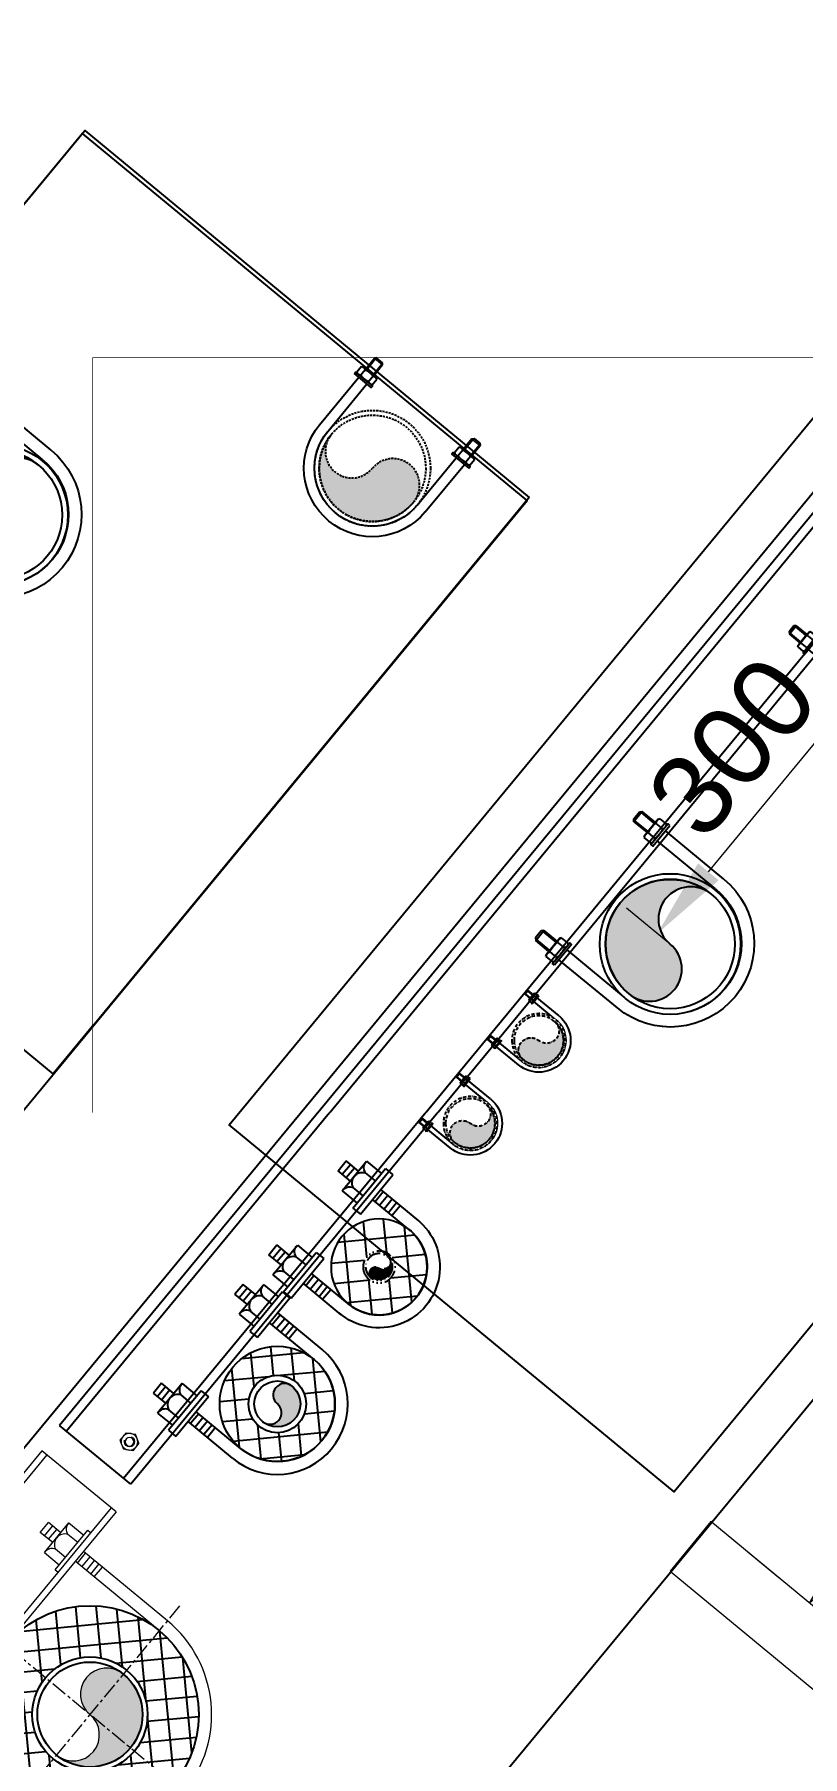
# Model space of a CAD drawing. Header units: millimetres. Extents: x -361681467 to 361175952, y -1292982 to 1550216.
# Drawn here: x -101639 to -101039, y 112161 to 113506 of the extents above; entities that cross this region are included whole.
import ezdxf
from ezdxf.enums import TextEntityAlignment as Align
from ezdxf.xclip import XClip

# ---------------------------------------------------------------- set-up
doc = ezdxf.new("R2010")
doc.units = ezdxf.units.MM
doc.header["$MEASUREMENT"] = 0
doc.header["$XCLIPFRAME"] = 0
doc.set_wipeout_variables(frame=1)
for name, pattern in [('ACAD_ISO14W100', [24, 12, -3, 0, -3, 0, -3, 0, -3]), ('CENTER', [2, 1.25, -0.25, 0.25, -0.25]), ('COLD_WATER', [10.5, 6.5, -2, 0, -2]), ('VENT', [3, 2, -1])]:
    doc.linetypes.add(name, pattern=pattern)
for name, color, linetype, lineweight in [('khung layout', 8, 'Continuous', 9), ('KT-Chuviet', 255, 'Continuous', 15), ('KT-Net thay', 7, 'Continuous', 15), ('KT-Net truc', 18, 'Continuous', 15), ('SPE-MEP-HVAC', 140, 'Continuous', 0), ('SPE-MEP-M-SLAB OPENING', 4, 'Continuous', 0), ('SPE-MEP-Plumbing', 90, 'Continuous', 0)]:
    doc.layers.add(name, color=color, linetype=linetype, lineweight=lineweight)
for name, color, linetype in [('M-CHILLEDWTR-35CHW', 63, 'CHW'), ('M-GENERAL-15', 6, 'Continuous'), ('MEP-00-GENERAL-15', 6, 'Continuous'), ('MEP-H-N-CWATR-50CW', 3, 'COLD_WATER'), ('MEP-H-N-DRAIN-70', 142, 'Continuous'), ('MEP-H-N-FITTING-35', 2, 'Continuous'), ('MEP-H-N-HWATR-50HW', 14, 'HWS'), ('MEP-H-N-HWATR-50HWR', 200, 'ACAD_ISO14W100'), ('MEP-H-N-VENT-35VE', 2, 'VENT'), ('SPE-MEP-General', 71, 'Continuous'), ('Xref_NT1+NT2_MBDV Cot vach_220729$0$ccu12-Thay', 7, 'Continuous')]:
    doc.layers.add(name, color=color, linetype=linetype)
doc.styles.add('font unicode ccu', font='arial.ttf')
doc.styles.add('ROMANS', font='ROMANS.SHX')
doc.styles.get("Standard").update_dxf_attribs({"font": 'arial.ttf'})
doc.linetypes.add('CHW', pattern='A,10,-3.4,["CHW",Standard,S=1.8,R=0,X=-2.8,Y=-0.77],-3.4', length=16.8)
doc.linetypes.add('HWS', pattern='A,8.75,-0.785714,["HWS",Standard,S=3,R=0,X=0,Y=-1.5],-10.214286,8.75', length=28.5)
doc.dimstyles.new('SPE-DIM25', dxfattribs={"dimscale": 25, "dimtxt": 2.5, "dimasz": 2.5, "dimexe": 1.25, "dimexo": 0.625, "dimtad": 1, "dimdec": 0, "dimtxsty": 'Standard', "dimcen": 2.5, "dimadec": 0, "dimazin": 0, "dimtfac": 1, "dimtdec": 0, "dimtmove": 0, "dimatfit": 3, "dimldrblk": 'CLOSEDBLANK', "dimfxl": 1, "dimarcsym": 0})
doc.dimstyles.new('SPE-DIM50', dxfattribs={"dimscale": 50, "dimtxt": 2.5, "dimasz": 2.5, "dimexe": 1.25, "dimexo": 0.625, "dimtad": 1, "dimdec": 0, "dimtxsty": 'Standard', "dimblk": 'CLOSEDBLANK', "dimcen": 2.5, "dimadec": 0, "dimazin": 0, "dimtfac": 1, "dimtdec": 0, "dimtmove": 0, "dimatfit": 3, "dimldrblk": 'CLOSEDBLANK', "dimfxl": 1, "dimarcsym": 0})

# ---------------------------------------------------------------- blocks, each defined once
blk = doc.blocks.new('TAG CAO DO SAN')
at = {"layer": 'KT-Net thay', "flags": 128}
blk.add_lwpolyline([(1526701.778855525, -266095.2298759429), (1526701.778855525, -266566.6584041911), (1527644.63591202, -266566.6584041911), (1527644.63591202, -266095.2298759429)], close=True, dxfattribs=at)
blk.add_wipeout([(1526701.778855525, -266095.2298759429), (1527644.6359120198, -266095.2298759429), (1527644.6359120198, -266566.65840419114), (1526701.778855525, -266566.65840419114)]).dxf.layer = 'KT-Net thay'
blk.add_lwpolyline([(1526701.778855525, -266330.9441400666), (1527644.63591202, -266330.9441400666)], dxfattribs=at)
at = {"layer": 'KT-Chuviet', "color": 31, "style": 'font unicode ccu', "width": 0.75}
blk.add_attdef('TÊNPHÒNG', text='', height=117.85713, dxfattribs=at).set_placement((1527175.308820772, -266213.4467624734), align=Align.MIDDLE_CENTER)
at = {"layer": 'KT-Chuviet', "color": 31, "ltscale": 15, "style": 'ROMANS', "width": 0.75, "flags": 8}
blk.add_attdef('CAO-DO', (1527091.943339912, -266507.7298381611), '', height=117.8571320618522, dxfattribs=at)
blk = doc.blocks.new('*U394')
at = {"color": 0, "linetype": 'Continuous'}
for p, q in [((-6.5, 3.752776299999997), (0, 7.505553250000002)), ((-6.5, -3.752776299999997), (-6.5, 3.752776299999997)), ((6.500000000000023, 3.752776299999997), (0, 7.505553250000002)), ((6.499999999999976, -3.752776300000003), (6.500000000000023, 3.752776299999997)), ((-6.5, -3.752776299999997), (0, -7.505553249999998)), ((6.499999999999976, -3.752776300000003), (0, -7.505553249999998))]:
    blk.add_line(p, q, dxfattribs=at)
for radius in [6.5, 3.399999999999999]:
    blk.add_circle((0, 0), radius, dxfattribs=at)
blk.add_arc((0, 0), 4, 250, 160, dxfattribs=at)
blk = doc.blocks.new('*U362')
at = {"layer": 'MEP-00-GENERAL-15'}
for p, q in [((-1819.977935816501, 0), (-183.987302333955, 0)), ((-1819.977935816501, 0), (-1819.977935816501, -72.19999999999709)), ((-183.987302333955, 0), (-183.987302333955, -72.19999999999709)), ((-1819.977935816501, -7.19999999999709), (-183.987302333955, -7.19999999999709)), ((-1819.977935816486, -65), (-183.9873023339404, -65)), ((-1819.977935816501, -72.19999999999709), (-183.987302333955, -72.19999999999709))]:
    blk.add_line(p, q, dxfattribs=at)
at = {"layer": 'khung layout', "xscale": -1, "rotation": 270}
for p in [(-1794.977935814402, -21.8999999999869), (-208.9873023318559, -21.8999999999869)]:
    blk.add_blockref('*U394', p, dxfattribs=at)
blk = doc.blocks.new('nut3f')
at = {"linetype": 'Continuous'}
for p, q in [((3.92392515619395, 14.70091237503925), (3.000000000000003, 13.10062706212034)), ((14.89310480166478, 7.50555349946512), (4.106895198335224, 7.505553499465123)), ((3.92392515619394, -14.70091237503925), (2.999999999999996, -13.10062706212034)), ((14.89310480166477, -7.505553499465351), (4.106895198335222, -7.505553499465121))]:
    blk.add_line(p, q, dxfattribs=at)
blk.add_lwpolyline([(-5.6e-15, -16.5), (2.999999999999993, -16.5), (3.000000000000005, 16.5), (5.6e-15, 16.5)], close=True)
for points in [[(4.106895198335227, 15.00000000000011, 0.2953907798944798), (4.106895198335224, 7.505553499465238, 0.1474768247823545), (4.106895198335208, -7.505553499465133, 0.2953907798944798), (4.106895198335216, -15.00000000000011)], [(14.89310480166477, -15.00000000000011, 0.29539077989448), (14.89310480166479, -7.505553499465131, 0.1474768247823547), (14.89310480166478, 7.505553499465232, 0.29539077989448), (14.89310480166478, 15.00000000000011, 0.29539077989448)]]:
    blk.add_lwpolyline(points, format="xyb", dxfattribs=at)
for points in [[(2.999999999999996, -13.10062706212034), (3.000000000000003, 13.10062706212034)], [(4.106895198335228, 15), (14.89310480166478, 15)], [(15.07607484380606, 14.70091237503925), (16, 13.10062706212034), (15.99999999999999, -13.10062706212011), (15.07607484380605, -14.70091237503925)], [(15.99999999999999, -13.10062706212034), (16, 13.10062706212034)], [(14.89310480166477, -15), (4.106895198335218, -15)]]:
    blk.add_lwpolyline(points, dxfattribs=at)
blk = doc.blocks.new('A$C7E1B1627')
for p, q in [((5.401976606342942, 9.871377043891698, 2.553903058337533e-05), (5.401933593675494, -3.474776805844158, 2.553903058337533e-05)), ((15.55582275427878, 9.871410614578053, 2.553903058337533e-05), (5.401976606342942, 9.871377043891698, 2.553903058337533e-05)), ((6.417361220810562, 9.871377043426037, 2.553903058337533e-05), (6.417318208608776, -3.474776806309819, 2.553903058337533e-05)), ((14.5404381393455, 9.871377043426037, 2.553903058337533e-05), (14.54039512667805, -3.474776806309819, 2.553903058337533e-05)), ((15.55577974161133, -3.474743235157803, 2.553903058337533e-05), (15.55582275427878, 9.871410614578053, 2.553903058337533e-05)), ((5.401933593675494, -3.474776805844158, 2.553903058337533e-05), (15.55577974161133, -3.474743235157803, 2.553903058337533e-05)), ((5.401933593675494, -3.474776805844158, 2.553903058337533e-05), (15.55577974161133, -3.474743235157803, 2.553903058337533e-05)), ((6.922851450741291, -5.000009733485058, 2.553903058337533e-05), (5.401933593675494, -3.474776805844158, 2.553903058337533e-05)), ((14.03270281618461, -4.997820150805637, 2.553903058337533e-05), (6.922851450741291, -5.000009733485058, 2.553903058337533e-05)), ((15.55577974161133, -3.474743235157803, 2.553903058337533e-05), (14.03270281618461, -4.997820150805637, 2.553903058337533e-05))]:
    blk.add_line(p, q)
at = {"xscale": 0.6346153849304894, "yscale": 0.6350852196133432, "zscale": 0.6346153849304894, "rotation": 270}
blk.add_blockref('nut3f', (10.47889968007803, 20.02522320137359, 2.553903058337533e-05), dxfattribs=at)
blk = doc.blocks.new('M80')
at = {"extrusion": (0, 0, -1)}
for p, q in [((-0.0149043504243309, 53.3863582948179), (-47.96491969026101, 53.38635298652116)), ((-0.0149036291877565, 45.20454011299897), (-47.96491896902807, 45.20453480470314)), ((-0.0148956590637681, -45.20455079609109), (-47.96491099890045, -45.20455610438602)), ((-0.0148949378271937, -53.38636897790911), (-47.96491027766751, -53.38637428620405))]:
    blk.add_line(p, q, dxfattribs=at)
for radius in [53.3863636363637, 45.20454545454546]:
    blk.add_arc((0.0148996442731004, -5.341546057e-06), radius, 89.99999494989555, 269.9999949490618, dxfattribs=at)
at = {"extrusion": (0, 0, -1), "xscale": -0.8181818181818181, "yscale": 0.8181818181818181, "zscale": 0.8181818181818181, "rotation": 89.99999494931724}
blk.add_blockref('A$C7E1B1627', (64.34919361381615, 57.86908764411329, -2.08955704773e-05), dxfattribs=at)
at = {"xscale": -0.8181818181818181, "yscale": 0.8181818181818181, "zscale": -0.8181818181818181, "rotation": 270.0000050506828}
blk.add_blockref('A$C7E1B1627', (-64.34918341090452, -57.86911183237771, 2.08955704773e-05), dxfattribs=at)
blk = doc.blocks.new('A$C2E6932DA')
blk.add_wipeout([(55.25, -7.804459301041788e-10), (54.814337247624906, -6.924661155208227), (53.514219652356886, -13.740116266638665), (51.3701508453259, -20.338881536608895), (48.415944072423486, -26.61689049490022), (44.69818893921587, -32.475135189939564), (40.275516665033024, -37.82122760334049), (35.217675433615106, -42.57085666414278), (29.604430422589584, -46.649117884766774), (23.524305858970248, -49.991694649528036), (17.073188939215864, -52.54587252608767), (10.352817630861296, -54.27137060354049), (3.4691762039945764, -55.14097674644245), (-3.4691762039945537, -55.14097674644245), (-10.352817630861296, -54.27137060354051), (-17.073188939215864, -52.54587252608769), (-23.524305858970248, -49.991694649528036), (-29.60443042258956, -46.6491178847668), (-35.217675433615106, -42.570856664142795), (-40.27551666503297, -37.8212276033405), (-44.69818893921585, -32.47513518993959), (-48.415944072423464, -26.616890494900247), (-51.3701508453259, -20.338881536608923), (-53.514219652356886, -13.740116266638708), (-54.814337247624906, -6.92466115520827), (-55.25, -7.804459301041788e-10), (-54.814337247624906, 6.9246611536473495), (-53.514219652356886, 13.740116265077788), (-51.3701508453259, 20.33888153504799), (-48.415944072423464, 26.616890493339326), (-44.69818893921587, 32.47513518837866), (-40.27551666503299, 37.82122760177958), (-35.217675433615106, 42.57085666258192), (-29.604430422589584, 46.64911788320589), (-23.524305858970283, 49.99169464796714), (-17.073188939215864, 52.5458725245268), (-10.352817630861296, 54.27137060197961), (-3.4691762039945764, 55.140976744881556), (3.4691762039945537, 55.140976744881556), (10.352817630861296, 54.27137060197964), (17.07318893921581, 52.5458725245268), (23.524305858970248, 49.99169464796714), (29.60443042258954, 46.64911788320589), (35.217675433615106, 42.57085666258192), (40.27551666503297, 37.82122760177958), (44.69818893921581, 32.47513518837869), (48.415944072423486, 26.616890493339326), (51.3701508453259, 20.338881535048017), (53.514219652356886, 13.740116265077788), (54.814337247624906, 6.9246611536473495)])
h = blk.add_hatch(color=256)
edge = h.paths.add_edge_path()
edge.add_arc((25.375, 0), 25.375, 3.517439e-10, 180.0000000003517)
edge.add_arc((-25.375, -1.5757e-10), 25.375, -179.99999999928343, 0, ccw=False)
edge.add_arc((0, -1.5757e-10), 50.75, 3.516902324918192e-10, 180.0000000003517, ccw=False)
for radius in [55.25, 50.75]:
    blk.add_circle((0, 0), radius)
for centre, radius, start, end in [((0, -1.5757e-10), 50.75, 3.517439e-10, 180.0000000003517), ((25.375, 0), 25.375, 3.517439e-10, 180.0000000003517), ((-25.375, -1.5757e-10), 25.375, 180.0000000007165, 0)]:
    blk.add_arc(centre, radius, start, end)
blk = doc.blocks.new('Pipe-DN32')
for points in [[(-98, -50, 0.4142135623730913), (-80.00000000000024, -68), (-80.00000000000024, -50, -1)], [(-62, -50, 1), (-80, -50)], [(-62, -50), (-80.00000000000024, -50), (-80.00000000000024, -68, 0.4142135623730988)]]:
    blk.add_hatch(color=256).paths.add_polyline_path(points)
at = {"layer": 'M-GENERAL-15'}
h = blk.add_hatch(dxfattribs=at)
h.set_pattern_fill('ANSI37', color=256, scale=5, style=0)
h.set_pattern_definition([(45, (519.9999999999999, 1422.5), (-11.22532015133644, 11.22532015133644), []), (135, (519.9999999999999, 1422.5), (-11.22532015133644, -11.22532015133644), [])])
edge = h.paths.add_edge_path()
edge.add_arc((-80, -50), 45, 0, 360)
edge = h.paths.add_edge_path(flags=17)
edge.add_arc((-80, -50), 22.5, 0, 360)
for radius in [22.5, 18]:
    blk.add_circle((-80, -50), radius)
for centre, start, end in [((-89, -50), 180, 0), ((-71, -50), 0, 180)]:
    blk.add_arc(centre, 9, start, end)
at = {"layer": 'M-CHILLEDWTR-35CHW'}
blk.add_circle((-80, -50), 45, dxfattribs=at)
at = {"layer": 'MEP-H-N-FITTING-35'}
for p, q in [((-125.0153557292651, 30.00000000000002), (-135.0153557292651, 30.00000000000002)), ((-135.0153557292651, 17.50000000000001), (-135.0153557292651, 30.00000000000002)), ((-125.0153557292651, 17.50000000000001), (-125.0153557292651, 30.00000000000002)), ((-25.01535572926514, 30.00000000000001), (-35.01535572926514, 30.00000000000001)), ((-35.01535572926514, 17.50000000000001), (-35.01535572926514, 30.00000000000001)), ((-25.01535572926514, 17.50000000000001), (-25.01535572926514, 30.00000000000001)), ((-145, 17.50000000000001), (-145, 2.500000000000014)), ((-115, 17.50000000000001), (-145, 17.50000000000001)), ((-125.0153557292651, 25.76220212111368), (-135.0153557292651, 25.76220212111368)), ((-125.0153557292651, 21.66405915442739), (-135.0153557292651, 21.66405915442739)), ((-115, 17.50000000000001), (-115, 2.500000000000014)), ((-45, 17.50000000000001), (-45, 2.500000000000007)), ((-15, 17.50000000000001), (-45, 17.50000000000001)), ((-25.01535572926514, 25.76220212111367), (-35.01535572926514, 25.76220212111367)), ((-25.01535572926514, 21.66405915442739), (-35.01535572926514, 21.66405915442739)), ((-15, 17.50000000000001), (-15, 2.500000000000007)), ((-150, 2.500000000000014), (-150, -5)), ((-110, 2.500000000000014), (-150, 2.500000000000014)), ((-137.5, 2.500000000000014), (-137.5, 12.42254989454524)), ((-122.5, 2.500000000000014), (-122.5, 12.42254989454524)), ((-110, 2.500000000000014), (-110, -5)), ((-50, 2.500000000000007), (-50, -5)), ((-10, 2.500000000000007), (-50, 2.500000000000007)), ((-37.5, 2.500000000000007), (-37.5, 12.42254989454523)), ((-22.5, 2.500000000000007), (-22.5, 12.42254989454523)), ((-10, 2.500000000000007), (-10, -5)), ((-110, -5), (-150, -5)), ((-135, -50), (-135, -4.640386320344972)), ((-125, -7.594941715753507), (-135, -7.594941715753507)), ((-125, -12.09494171586992), (-135, -12.09494171586992)), ((-125, -50), (-125, -4.640386320344972)), ((-10, -5), (-50.00000000000001, -5)), ((-35, -50), (-35, -4.64038632034498)), ((-25, -7.594941715753512), (-35, -7.594941715753512)), ((-25, -12.09494171586993), (-35, -12.09494171586993)), ((-25, -50), (-25, -4.64038632034498)), ((-125, -16.59494171584082), (-135, -16.59494171584082)), ((-125, -21.09494171581172), (-135, -21.09494171581172)), ((-125, -24.59494171586992), (-135, -24.59494171586992)), ((-25, -16.59494171584082), (-35, -16.59494171584082)), ((-25, -21.09494171581172), (-35, -21.09494171581172)), ((-25, -24.59494171586993), (-35, -24.59494171586993))]:
    blk.add_line(p, q, dxfattribs=at)
for centre, radius, start, end in [((-144.1164661725633, 10.7271621846303), 6.830224308027936, 14.37211440870571, 97.43240780290105), ((-130, 9.422077236667988), 8.077922763320782, 21.8045222117516, 158.1954777882481), ((-115.8835338275821, 10.7271621846303), 6.830224308027936, 82.56759219709565, 165.6278855912942), ((-44.11646617256337, 10.72716218463029), 6.830224308027936, 14.37211440870564, 97.43240780290105), ((-30, 9.42207723666798), 8.077922763320782, 21.80452221175166, 158.195477788248), ((-15.88353382758214, 10.72716218463029), 6.830224308027936, 82.56759219709565, 165.6278855912943), ((-80, -50), 55, 180, 0), ((-79.99999999999994, -50), 45, 180, 0)]:
    blk.add_arc(centre, radius, start, end, dxfattribs=at)
blk = doc.blocks.new('*U392')
blk.add_blockref('Pipe-DN32', (172.5, 5))
blk = doc.blocks.new('Pipe-DN20')
for points in [[(-80, -38.4999999999994, -0.9088932591464804), (-90.4522724801832, -38.50000000000033, 0.3865446749096799), (-80, -48)], [(-69.54772751981682, -38.5, 0.9088932591464188), (-79.99999999999993, -38.5)], [(-69.54772751981633, -38.5), (-80, -38.5), (-80, -48, 0.3865446749097008)]]:
    blk.add_hatch(color=256).paths.add_polyline_path(points)
at = {"layer": 'M-GENERAL-15'}
h = blk.add_hatch(dxfattribs=at)
h.set_pattern_fill('ANSI37', color=256, scale=5, style=0)
h.set_pattern_definition([(45, (520.0000000000001, 1435), (-11.22532015133644, 11.22532015133644), []), (135, (520.0000000000001, 1435), (-11.22532015133644, -11.22532015133644), [])])
edge = h.paths.add_edge_path()
edge.add_arc((-79.99999999999976, -37.5), 37.5, 0, 360)
edge = h.paths.add_edge_path(flags=17)
edge.add_arc((-79.99999999999976, -37.5), 12.5, 0, 360)
for radius in [12.5, 10.5]:
    blk.add_circle((-79.99999999999976, -37.5), radius)
for centre, start, end in [((-85.22613624009163, -38.00000000000018), 185.4650237999041, 354.534976200096), ((-74.77386375990837, -38.99999999999982), 5.465023799903818, 174.5349762000961)]:
    blk.add_arc(centre, 5.249999999999829, start, end)
at = {"layer": 'M-CHILLEDWTR-35CHW'}
blk.add_circle((-79.99999999999976, -37.5), 37.5, dxfattribs=at)
at = {"layer": 'MEP-H-N-FITTING-35'}
for p, q in [((-117.5027124382784, 35.02630242314252), (-127.5027124382784, 35.02630242314252)), ((-127.5027124382784, 22.52630242314252), (-127.5027124382784, 35.02630242314252)), ((-117.5027124382784, 30.78850454425618), (-127.5027124382784, 30.78850454425618)), ((-117.5027124382784, 22.52630242314252), (-117.5027124382784, 35.02630242314252)), ((-32.52799902025138, 35.0263024231425), (-42.52799902025137, 35.0263024231425)), ((-42.52799902025137, 22.5263024231425), (-42.52799902025137, 35.0263024231425)), ((-32.52799902025138, 30.78850454425616), (-42.52799902025137, 30.78850454425616)), ((-32.52799902025138, 22.5263024231425), (-32.52799902025138, 35.0263024231425)), ((-137.4873567090133, 22.52630242314252), (-137.4873567090133, 7.526302423142518)), ((-129.9873567090133, 7.526302423142518), (-129.9873567090133, 17.44885231768774)), ((-117.5027124382784, 26.6903615775699), (-127.5027124382784, 26.6903615775699)), ((-114.9873567090133, 7.526302423142518), (-114.9873567090133, 17.44885231768774)), ((-107.4873567090133, 22.52630242314252), (-107.4873567090133, 7.526302423142518)), ((-52.51264329098624, 22.5263024231425), (-52.51264329098624, 7.526302423142504)), ((-45.01264329098623, 7.526302423142504), (-45.01264329098623, 17.44885231768773)), ((-32.52799902025138, 26.69036157756988), (-42.52799902025137, 26.69036157756988)), ((-30.01264329098624, 7.526302423142504), (-30.01264329098624, 17.44885231768773)), ((-22.51264329098624, 22.5263024231425), (-22.51264329098624, 7.526302423142504)), ((-142.4873567090133, 7.526302423142518), (-142.4873567090133, -1.77635683940025e-15)), ((-102.4873567090133, 0), (-142.4873567090133, 0)), ((-127.4873567090133, -38.47369757685748), (-127.4873567090133, 0)), ((-117.4873567090133, -38.47369757685748), (-117.4873567090133, 0)), ((-102.4873567090133, 7.526302423142518), (-102.4873567090133, 0)), ((-57.51264329098624, 7.526302423142504), (-57.51264329098624, 0)), ((-17.51264329098623, 0), (-57.51264329098623, 0)), ((-42.51264329098623, -38.4736975768575), (-42.51264329098623, 0)), ((-32.51264329098624, -38.4736975768575), (-32.51264329098624, 0)), ((-17.51264329098624, 7.526302423142504), (-17.51264329098624, 1.77635683940025e-15)), ((-117.4873567090133, -2.568639292611003), (-127.4873567090133, -2.568639292611003)), ((-117.4873567090133, -7.068639292727418), (-127.4873567090133, -7.068639292727418)), ((-117.4873567090133, -11.56863929269831), (-127.4873567090133, -11.56863929269831)), ((-32.51264329098624, -2.568639292611017), (-42.51264329098623, -2.568639292611017)), ((-32.51264329098624, -7.068639292727433), (-42.51264329098623, -7.068639292727433)), ((-32.51264329098624, -11.56863929269833), (-42.51264329098623, -11.56863929269833)), ((-117.4873567090133, -16.06863929266921), (-127.4873567090133, -16.06863929266921)), ((-117.4873567090133, -19.56863929272742), (-127.4873567090133, -19.56863929272742)), ((-32.51264329098624, -16.06863929266922), (-42.51264329098623, -16.06863929266922)), ((-32.51264329098624, -19.56863929272743), (-42.51264329098623, -19.56863929272743))]:
    blk.add_line(p, q, dxfattribs=at)
at = {"layer": 'MEP-H-N-FITTING-35', "linetype": 'Continuous'}
for p, q in [((-107.4873567090133, 22.52630242314252), (-137.4873567090133, 22.52630242314252)), ((-22.51264329098624, 22.5263024231425), (-52.51264329098624, 22.5263024231425)), ((-102.4873567090133, 7.526302423142518), (-142.4873567090133, 7.526302423142518)), ((-17.51264329098624, 7.526302423142504), (-57.51264329098624, 7.526302423142504))]:
    blk.add_line(p, q, dxfattribs=at)
at = {"layer": 'MEP-H-N-FITTING-35'}
for centre, radius, start, end in [((-136.6038228815767, 15.7534646077728), 6.830224308027936, 14.37211440870547, 97.43240780289936), ((-122.4873567090133, 14.44837965981049), 8.077922763320782, 21.80452221175207, 158.1954777882479), ((-108.3708905365954, 15.7534646077728), 6.830224308027936, 82.56759219710064, 165.6278855912945), ((-51.62910946354961, 15.75346460777279), 6.830224308027936, 14.37211440870547, 97.43240780289936), ((-37.51264329098624, 14.44837965981047), 8.077922763320782, 21.80452221175207, 158.1954777882479), ((-23.39617711856838, 15.75346460777279), 6.830224308027936, 82.56759219710064, 165.6278855912945), ((-79.99999999999976, -37.5), 47.5, 178.678002829055, 1.321997170944683), ((-79.99999999999977, -37.5), 37.5, 178.5121324711719, 1.487867528828269)]:
    blk.add_arc(centre, radius, start, end, dxfattribs=at)
blk = doc.blocks.new('*U389')
blk.add_blockref('Pipe-DN20', (170, 0))
blk = doc.blocks.new('m110')
at = {"extrusion": (0, 0, -1)}
for p, q in [((5.752164725e-06, 65.24999999999909), (-59.09944849653403, 65.25000648791502)), ((4.8706569942e-06, 55.24999999999909), (-59.09944937804175, 55.25000648791501)), ((-4.8706097004e-06, -55.25), (-59.09945911930846, -55.24999351208226)), ((-5.7521174313e-06, -65.25), (-59.09946000081617, -65.24999351208226))]:
    blk.add_line(p, q, dxfattribs=at)
for radius in [65.2500000000001, 55.25]:
    blk.add_arc((1.564331e-10, 0), radius, 90.00000505114667, 270.0000050501044, dxfattribs=at)
at = {"zscale": -1, "rotation": 269.9999949493172}
blk.add_blockref('A$C7E1B1627', (-79.12467121493682, 70.72890793323859, 2.55390305834e-05), dxfattribs=at)
at = {"extrusion": (0, 0, -1), "rotation": 90.00000505068277}
blk.add_blockref('A$C7E1B1627', (79.12468368516056, -70.72889142691656, -2.55390305834e-05), dxfattribs=at)
blk = doc.blocks.new('CHILLED-DN80')
at = {"layer": 'M-CHILLEDWTR-35CHW'}
for points in [[(-120, -90), (-79, -90, 1)], [(120.0000000000002, -90), (161.0000000000002, -90, 1)], [(-120.0000000000002, -131), (-120.0000000000002, -90, -1), (-161, -90, 0.4142135623730934)], [(-79, -90), (-120.0000000000002, -90), (-120.0000000000002, -131, 0.4142135623730966)], [(120, -131), (120, -90, -1), (79.00000000000024, -90, 0.4142135623730934)], [(161.0000000000002, -90), (120, -90), (120, -131, 0.4142135623730966)]]:
    blk.add_hatch(color=256, dxfattribs=at).paths.add_polyline_path(points)
at = {"layer": 'M-GENERAL-15'}
h = blk.add_hatch(dxfattribs=at)
h.set_pattern_fill('ANSI37', color=256, scale=5, style=0)
h.set_pattern_definition([(45, (479.9999999999998, 1382.5), (-11.22532015133644, 11.22532015133644), []), (135, (479.9999999999998, 1382.5), (-11.22532015133644, -11.22532015133644), [])])
edge = h.paths.add_edge_path()
edge.add_arc((-120, -90), 85, 0, 360)
edge = h.paths.add_edge_path(flags=17)
edge.add_arc((-120, -90), 45, 0, 360)
h = blk.add_hatch(dxfattribs=at)
h.set_pattern_fill('ANSI37', color=256, scale=5, style=0)
h.set_pattern_definition([(135, (-479.9999999999998, 1382.5), (11.22532015133644, 11.22532015133644), []), (45, (-479.9999999999998, 1382.5), (11.22532015133644, -11.22532015133644), [])])
edge = h.paths.add_edge_path()
edge.add_arc((120, -90), 85, 0, 360)
edge = h.paths.add_edge_path(flags=17)
edge.add_arc((120, -90), 45, 0, 360)
for p, q in [((255, 70), (-255, 70)), ((-255, -5), (-255, 70)), ((255, -5), (255, 70)), ((255, 65), (-255, 65)), ((-205.0153557292651, 30.38648551199913), (-215.0153557292652, 30.38648551199913)), ((-215.0153557292652, 17.88648551199912), (-215.0153557292652, 30.38648551199913)), ((-205.0153557292651, 17.88648551199912), (-205.0153557292651, 30.38648551199913)), ((-25.01535572926514, 30.38648551199913), (-35.01535572926514, 30.38648551199913)), ((-35.01535572926514, 17.88648551199912), (-35.01535572926514, 30.38648551199913)), ((-25.01535572926514, 17.88648551199912), (-25.01535572926514, 30.38648551199913)), ((25.01535572926514, 30.38648551199913), (35.01535572926514, 30.38648551199913)), ((25.01535572926514, 17.88648551199912), (25.01535572926514, 30.38648551199913)), ((35.01535572926514, 17.88648551199912), (35.01535572926514, 30.38648551199913)), ((205.0153557292651, 30.38648551199913), (215.0153557292652, 30.38648551199913)), ((205.0153557292651, 17.88648551199912), (205.0153557292651, 30.38648551199913)), ((215.0153557292652, 17.88648551199912), (215.0153557292652, 30.38648551199913)), ((-225, 17.88648551199912), (-225, 2.886485511999127)), ((-195, 17.88648551199912), (-225, 17.88648551199912)), ((-205.0153557292651, 26.14868763311279), (-215.0153557292652, 26.14868763311279)), ((-205.0153557292651, 22.0505446664265), (-215.0153557292652, 22.0505446664265)), ((-195, 17.88648551199912), (-195, 2.886485511999127)), ((-45, 17.88648551199912), (-45, 2.886485511999127)), ((-15, 17.88648551199912), (-45, 17.88648551199912)), ((-25.01535572926514, 26.14868763311279), (-35.01535572926514, 26.14868763311279)), ((-25.01535572926514, 22.0505446664265), (-35.01535572926514, 22.0505446664265)), ((-15, 17.88648551199912), (-15, 2.886485511999127)), ((15, 17.88648551199912), (15, 2.886485511999127)), ((15, 17.88648551199912), (45, 17.88648551199912)), ((25.01535572926514, 26.14868763311279), (35.01535572926514, 26.14868763311279)), ((25.01535572926514, 22.0505446664265), (35.01535572926514, 22.0505446664265)), ((45, 17.88648551199912), (45, 2.886485511999127)), ((195, 17.88648551199912), (195, 2.886485511999127)), ((195, 17.88648551199912), (225, 17.88648551199912)), ((205.0153557292651, 26.14868763311279), (215.0153557292652, 26.14868763311279)), ((205.0153557292651, 22.0505446664265), (215.0153557292652, 22.0505446664265)), ((225, 17.88648551199912), (225, 2.886485511999127)), ((255, 0), (-255, 0)), ((-230, 2.886485511999127), (-230, 0.3864855119991262)), ((-190, 2.886485511999127), (-230, 2.886485511999127)), ((-217.5, 2.886485511999127), (-217.5, 12.80903540654435)), ((-202.5, 2.886485511999127), (-202.5, 12.80903540654435)), ((-190, 2.886485511999127), (-190, 0.3864855119991262)), ((-50, 2.886485511999127), (-50, 0.3864855119991262)), ((-10, 2.886485511999127), (-50, 2.886485511999127)), ((-37.5, 2.886485511999127), (-37.5, 12.80903540654435)), ((-22.5, 2.886485511999127), (-22.5, 12.80903540654435)), ((-10, 2.886485511999127), (-10, 0.3864855119991262)), ((10, 2.886485511999127), (10, 0.3864855119991262)), ((10, 2.886485511999127), (50, 2.886485511999127)), ((22.5, 2.886485511999127), (22.5, 12.80903540654435)), ((37.5, 2.886485511999127), (37.5, 12.80903540654435)), ((50, 2.886485511999127), (50, 0.3864855119991262)), ((190, 2.886485511999127), (190, 0.3864855119991262)), ((190, 2.886485511999127), (230, 2.886485511999127)), ((202.5, 2.886485511999127), (202.5, 12.80903540654435)), ((217.5, 2.886485511999127), (217.5, 12.80903540654435)), ((230, 2.886485511999127), (230, 0.3864855119991262)), ((255, -5), (-255, -5)), ((-215, -90), (-215, -5)), ((-205, -7.208456203754394), (-215, -7.208456203754394)), ((-205, -11.70845620387081), (-215, -11.70845620387081)), ((-205, -90), (-205, -5)), ((-35, -90), (-35, -5)), ((-25, -7.208456203754394), (-35, -7.208456203754394)), ((-25, -11.70845620387081), (-35, -11.70845620387081)), ((-25, -90), (-25, -5)), ((25, -90), (25, -5)), ((25, -7.208456203754394), (35, -7.208456203754394)), ((25, -11.70845620387081), (35, -11.70845620387081)), ((35, -90), (35, -5)), ((205, -90), (205, -5)), ((205, -7.208456203754394), (215, -7.208456203754394)), ((205, -11.70845620387081), (215, -11.70845620387081)), ((215, -90), (215, -5)), ((-205, -16.2084562038417), (-215, -16.2084562038417)), ((-205, -20.7084562038126), (-215, -20.7084562038126)), ((-205, -24.20845620387081), (-215, -24.20845620387081)), ((-25, -16.2084562038417), (-35, -16.2084562038417)), ((-25, -20.7084562038126), (-35, -20.7084562038126)), ((-25, -24.20845620387081), (-35, -24.20845620387081)), ((25, -16.2084562038417), (35, -16.2084562038417)), ((25, -20.7084562038126), (35, -20.7084562038126)), ((25, -24.20845620387081), (35, -24.20845620387081)), ((205, -16.2084562038417), (215, -16.2084562038417)), ((205, -20.7084562038126), (215, -20.7084562038126)), ((205, -24.20845620387081), (215, -24.20845620387081))]:
    blk.add_line(p, q)
at = {"color": 8, "linetype": 'CENTER', "ltscale": 10}
for p, q in [((-120.0000000000002, -185), (-120.0000000000002, 10)), ((120.0000000000002, -185), (120.0000000000002, 10)), ((230, -90), (-230, -90))]:
    blk.add_line(p, q, dxfattribs=at)
for centre, radius, start, end in [((-224.1164661725634, 11.11364769662941), 6.830224308027936, 14.37211440870547, 97.43240780288477), ((-210, 9.8085627486671), 8.077922763320782, 21.80452221175207, 158.1954777882479), ((-195.8835338275821, 11.11364769662941), 6.830224308027936, 82.56759219710555, 165.6278855912945), ((-44.11646617256337, 11.11364769662941), 6.830224308027936, 14.37211440870547, 97.43240780288477), ((-30, 9.8085627486671), 8.077922763320782, 21.80452221175207, 158.1954777882479), ((-15.88353382758214, 11.11364769662941), 6.830224308027936, 82.56759219710555, 165.6278855912945), ((15.88353382758214, 11.11364769662941), 6.830224308027936, 14.37211440870547, 97.43240780289122), ((30, 9.8085627486671), 8.077922763320782, 21.80452221175207, 158.1954777882479), ((44.11646617256337, 11.11364769662941), 6.830224308027936, 82.56759219711523, 165.6278855912945), ((195.8835338275821, 11.11364769662941), 6.830224308027936, 14.37211440870547, 97.43240780289122), ((210, 9.8085627486671), 8.077922763320782, 21.80452221175207, 158.1954777882479), ((224.1164661725634, 11.11364769662941), 6.830224308027936, 82.56759219711523, 165.6278855912945), ((-120, -90), 95, 180, 0), ((120, -90), 95, 180, 0)]:
    blk.add_arc(centre, radius, start, end)
at = {"color": 2}
for centre, start, end in [((-99.5, -90), 0, 180), ((140.5000000000002, -90), 0, 180), ((-140.5, -90), 180, 0), ((99.50000000000023, -90), 180, 0)]:
    blk.add_arc(centre, 20.5, start, end, dxfattribs=at)
at = {"layer": 'M-CHILLEDWTR-35CHW'}
for centre, radius in [((-120, -90), 85), ((120, -90), 85), ((-120, -90), 45), ((-120, -90), 41), ((120, -90), 45), ((120.0000000000002, -90), 41)]:
    blk.add_circle(centre, radius, dxfattribs=at)
blk = doc.blocks.new('*U393')
blk.add_blockref('CHILLED-DN80', (255, 5))
blk = doc.blocks.new('*D370')
at = {"layer": 'Defpoints', "color": 0, "transparency": 16777216}
for p in [(-1148.502701745863, -160.3552335158456), (-1148.502701745863, -162.5860878685489), (-1448.03268060906, -191.1062063316349, 3.93305062337812e-08)]:
    blk.add_point(p, dxfattribs=at)
at = {"layer": 'MEP-H-N-FITTING-35', "color": 0, "lineweight": -2, "transparency": 16777216}
for p, q in [((-1448.03268060906, -175.4812063316349), (-1448.03268060906, -131.3360878685489)), ((-1385.53268060906, -162.5860878685489), (-1211.002701745863, -162.5860878685489)), ((-1148.502701745863, -175.9802335158456), (-1148.502701745863, -193.8360878685489))]:
    blk.add_line(p, q, dxfattribs=at)
at = {"layer": 'MEP-H-N-FITTING-35', "color": 0, "transparency": 16777216}
for points in [[(-1385.53268060906, -152.1694212018823), (-1385.53268060906, -173.0027545352156), (-1448.03268060906, -162.5860878685489)], [(-1211.002701745863, -152.1694212018823), (-1211.002701745863, -173.0027545352156), (-1148.502701745863, -162.5860878685489)]]:
    blk.add_solid(points, dxfattribs=at)
at = {"layer": 'MEP-H-N-FITTING-35', "color": 0, "transparency": 16777216, "insert": (-1298.267691177462, -115.0289596284398), "char_height": 62.5, "attachment_point": 5}
blk.add_mtext('300', dxfattribs=at)
blk = doc.blocks.new('_ClosedBlank')
at = {"linetype": 'ByBlock', "lineweight": -2}
for p, q in [((-1, 0.1666666666666666), (0, 0)), ((-1, 0.1666666666666666), (-1, -0.1666666666666666)), ((0, 0), (-1, -0.1666666666666666))]:
    blk.add_line(p, q, dxfattribs=at)
blk = doc.blocks.new('*D372')
at = {"layer": 'Defpoints', "color": 0, "transparency": 16777216}
for p in [(-1775.658056172397, -587.2009751338046, 4.575532012805365e-08), (-775.6580561723968, -587.2009751338046, 4.575532012805365e-08), (-775.6580561723968, -587.2009751338046)]:
    blk.add_point(p, dxfattribs=at)
at = {"layer": 'SPE-MEP-Plumbing', "color": 0, "lineweight": -2, "transparency": 16777216}
for p, q in [((-1775.658056172397, -555.9509751338046), (-1775.658056172397, -524.7009751338046)), ((-775.6580561723968, -555.9509751338046), (-775.6580561723968, -524.7009751338046)), ((-1650.658056172397, -587.2009751338046), (-900.6580561723968, -587.2009751338046))]:
    blk.add_line(p, q, dxfattribs=at)
at = {"layer": 'SPE-MEP-Plumbing', "color": 0, "lineweight": -2, "transparency": 16777216, "xscale": 125, "yscale": 125, "zscale": 125, "rotation": 180}
blk.add_blockref('_ClosedBlank', (-1775.658056172397, -587.2009751338046), dxfattribs=at)
at = {"layer": 'SPE-MEP-Plumbing', "color": 0, "lineweight": -2, "transparency": 16777216, "xscale": 125, "yscale": 125, "zscale": 125}
blk.add_blockref('_ClosedBlank', (-775.6580561723968, -587.2009751338046), dxfattribs=at)
at = {"layer": 'SPE-MEP-Plumbing', "color": 0, "transparency": 16777216, "insert": (-1275.658056172397, -492.1293516685931), "char_height": 125, "attachment_point": 5}
blk.add_mtext('1000', dxfattribs=at)
blk = doc.blocks.new('A$C6875068B')
at = {"layer": 'SPE-MEP-Plumbing', "elevation": -2.726043939760657e-08}
blk.add_lwpolyline([(-1825.658056172397, -687.2009751338046), (-1775.658056172397, -687.2009751338046), (-1775.658056172397, -487.2009751338046), (-1825.658056172397, -487.2009751338046)], close=True, dxfattribs=at)
at = {"extrusion": (6.428331501820789e-32, 1.414213562373095e-16, -1), "xscale": -1, "rotation": 180}
blk.add_blockref('*U362', (2225.48538747635, -119.3712729164399, -0.04473277557762095), dxfattribs=at)
at = {"layer": 'MEP-H-N-FITTING-35', "rotation": 269.9999562477321}
for p in [(-1447.502701746096, -175.480824929662, 0.04473329873052279), (-1447.502701745863, -175.4808249294292, 0.04473281485228341)]:
    blk.add_blockref('m110', p, dxfattribs=at)
at = {"layer": 'MEP-H-N-FITTING-35', "xscale": 1.001248789687267, "yscale": 1.001248789687267, "zscale": 1.001248789687267, "rotation": 270.0000437522678}
blk.add_blockref('M80', (-1148.540239722031, -160.3552335451823, 0.04473281485227124), dxfattribs=at)
at = {"layer": 'MEP-H-N-FITTING-35', "extrusion": (-6.623374699998851e-09, 2.471743050000036e-08, 0.9999999999999998), "xscale": 0.4645550527903621, "yscale": 0.4645550527903621, "zscale": 0.4645550527903621, "rotation": 270.0014976114776}
blk.add_blockref('M80', (-1655.334079599352, -144.3866066347691, 0.04474059187264329), dxfattribs=at)
at = {"layer": 'MEP-H-N-FITTING-35', "extrusion": (-6.623374699998842e-09, 2.471743050000034e-08, 0.9999999999999997), "xscale": 0.4645550527903626, "yscale": 0.4645550527903626, "zscale": 0.4645550527903626, "rotation": 270.0014976114775}
blk.add_blockref('M80', (-1571.388076543686, -144.3866066347691, 0.04474003586681067), dxfattribs=at)
at = {"layer": 'MEP-H-N-HWATR-50HW'}
blk.add_blockref('*U392', (-2012.738972623178, -122.6873083396349, 0.04473276507728621), dxfattribs=at)
at = {"layer": 'MEP-H-N-HWATR-50HWR', "xscale": -1}
blk.add_blockref('*U389', (-1697.224926214476, -123.3474950117525, 0.04473276507727599), dxfattribs=at)
at = {"layer": 'SPE-MEP-M-SLAB OPENING'}
blk.add_blockref('*U393', (-2575.453996283657, -124.302621165989, -2.726043939760657e-08), dxfattribs=at)
at = {"layer": 'SPE-MEP-Plumbing'}
dim = blk.add_linear_dim(base=(-775.6580561723968, -587.2009751338046, -7.301575952566023e-08), p1=(-1775.658056172397, -587.2009751338046, -2.726043939760657e-08), p2=(-775.6580561723968, -587.2009751338046, -2.726043939760657e-08), dimstyle='SPE-DIM50', dxfattribs=at)
dim.commit()
dim.dimension.update_dxf_attribs({"geometry": '*D372', "text_midpoint": (-1275.658056172397, -492.1293516685931, -7.301575952566023e-08)})
at = {"layer": 'MEP-H-N-CWATR-50CW', "extrusion": (6.623374699998876e-09, -2.47174305000003e-08, -0.9999999999999998), "xscale": 0.3799653488124052, "yscale": 0.3799653488124052, "zscale": -0.3799653488123944, "rotation": 179.9985023885215}
blk.add_blockref('A$C2E6932DA', (1655.38633964478, -144.3866079982254, -0.04474059187264354), dxfattribs=at)
at = {"layer": 'MEP-H-N-DRAIN-70', "ltscale": 0.1, "extrusion": (7.071067811865476e-17, 7.071067811865474e-17, -1), "xscale": -0.9950657894736828, "yscale": 0.9950657894736828, "zscale": -0.9950657894736828, "rotation": 359.9999562471643}
blk.add_blockref('A$C2E6932DA', (1448.03268060906, -175.4812063314021, -0.04473281490823369), dxfattribs=at)
at = {"layer": 'SPE-MEP-General', "elevation": -2.726043939760657e-08}
blk.add_lwpolyline([(-3277.351641275774, -487.2009751338046), (192.4607471595373, -488.6778462089133), (192.6876395145373, -36.89263085182756), (-3277.351641275774, -36.93387368158437)], close=True, dxfattribs=at)
at = {"layer": 'MEP-H-N-FITTING-35'}
dim = blk.add_linear_dim(base=(-1148.502701745863, -162.5860878685489, 0.04473281490811889), p1=(-1448.03268060906, -191.1062063316349, 0.04473285423862512), p2=(-1148.502701745863, -160.3552335158456, 0.04473281494173535), dimstyle='SPE-DIM25', dxfattribs=at)
dim.commit()
dim.dimension.update_dxf_attribs({"geometry": '*D370', "text_midpoint": (-1298.267691177462, -115.0289596284398, 0.04473281490811889)})
at = {"layer": 'MEP-H-N-CWATR-50CW', "extrusion": (6.623374699998876e-09, -2.47174305000003e-08, -0.9999999999999998), "xscale": 0.3799653488124052, "yscale": 0.3799653488124052, "zscale": -0.3799653488123944, "rotation": 179.9985023885215}
blk.add_blockref('A$C2E6932DA', (1571.440336589114, -144.3866079982253, -0.04474003586681078), dxfattribs=at)
blk = doc.blocks.new('A$C37EB1297')
at = {"layer": 'SPE-MEP-HVAC', "color": 1}
blk.add_blockref('A$C6875068B', (-23580.66185180043, 1719.887144892244, -0.04473286166037838), dxfattribs=at)
at = {"elevation": -5.882232656517772e-08}
blk.add_lwpolyline([(-24261.06015976431, 1269.620043440023), (-25356.74259532701, 1269.620043440023), (-25356.742595327, 1719.887144892244), (-24261.06015976432, 1719.887144892244)], close=True, dxfattribs=at)
at = {"layer": 'MEP-H-N-FITTING-35', "rotation": 269.995432882547}
for p in [(-25104.16046390059, 2162.703662928659, -9.871020267837594e-07), (-25104.16046390013, 2162.703662929125, -1.470980269147049e-06)]:
    blk.add_blockref('m110', p, dxfattribs=at)
at = {"layer": 'MEP-H-N-VENT-35VE', "linetype": 'Continuous', "extrusion": (7.070509556342023e-17, -7.07162603107287e-17, -1), "xscale": -0.8189338235294098, "yscale": 0.8189338235294104, "zscale": -0.8189338235294098, "rotation": 270.0044796129169}
blk.add_blockref('A$C2E6932DA', (24890.15259069862, 1960.144679818768, 1.470888920447325e-06), dxfattribs=at)
at = {"layer": 'MEP-H-N-DRAIN-70', "ltscale": 0.1, "extrusion": (7.071626023345424e-17, 7.070509546226125e-17, -1), "xscale": -0.9950657894736827, "yscale": 0.9950657894736831, "zscale": -0.9950657894736827, "rotation": 0.004479612349295149}
blk.add_blockref('A$C2E6932DA', (25104.69044279173, 2162.703323367517, 1.470922808750481e-06), dxfattribs=at)
at = {"layer": 'MEP-H-N-FITTING-35', "xscale": 1.001248789687268, "yscale": 1.001248789687268, "zscale": 1.001248789687268, "rotation": 179.9955203870828}
blk.add_blockref('M80', (-24890.15258776449, 1960.182217794936, -1.47098027980519e-06), dxfattribs=at)
at = {"elevation": -0.04473438698985532}
blk.add_lwpolyline([(-24829.81997709346, 1851.408633335959), (-25413.54977821687, 1851.408633335959), (-25413.54977821687, 2301.275008733384), (-24829.81997709347, 2301.275008733384)], close=True, dxfattribs=at)
at = {"layer": 'SPE-MEP-General', "elevation": -0.04473427376248651}
blk.add_lwpolyline([(-26782.90486494108, 1851.096276293509), (-24832.74338318622, 1850.962052597897), (-24832.70783567225, 2301.229152646847), (-26782.8693174271, 2301.363376342691)], close=True, dxfattribs=at)

msp = doc.modelspace()

# ---------------------------------------------------------------- linework, layer by layer
at = {"layer": 'Xref_NT1+NT2_MBDV Cot vach_220729$0$ccu12-Thay', "extrusion": (-3.811648262644351e-21, -3.294527862871537e-06, 0.9999999999945731), "elevation": 20.0169668493493}
for points in [[(-50734.52229381117, 137616.8250205478), (-52967.97201859664, 139461.1956013079), (-50453.97509172471, 142505.374115745, 0.4007244432989343), (-51118.8672954881, 150774.0258233213), (-65796.96027068907, 162894.2174855632, 0.2722581418084932), (-70938.62161325636, 163595.0322639783, 0.1142959565560047), (-74918.57932421728, 160636.4828762903, -0.0002466793640127702), (-76490.29903489839, 158725.9021153911), (-81646.63641599107, 152482.1349205668, 0.3804795218769054), (-81585.2848661777, 152085.2408082541), (-81276.8547908675, 151830.5271900183, -0.4171341467985661), (-81238.74972418457, 151408.834815954), (-87543.23551033264, 143769.163208941, -0.4171334117922583), (-87964.52676315093, 143726.858549124), (-88272.95709316284, 143981.5714170285, 0.411319464116972), (-88696.32350402052, 143943.2993521228), (-102523.2753264644, 127202.7820612923, 0.07162935057242807), (-103367.6474719193, 125433.1471760394, 0.05031287392530814), (-106100.2326673614, 113163.4442273929, 0.02099832462840379), (-106509.0149123253, 107836.5785892671, 0.5040675328876116), (-100690.9839574264, 104089.9291708071), (-92174.473932398, 107350.9651998861, 0.08027122795002145), (-88480.69633073286, 109650.7609497556), (-67785.65573123917, 134710.2179712527, -0.4142135623113439), (-66380.76586139298, 134844.2271888022), (-58207.57047994912, 128094.4955387466, 0.4147698612365357), (-55386.57232505341, 128366.2871560075), (-50233.29981375313, 134606.3378201979)], [(-50799.52380489395, 137538.1111175215), (-53111.68944570335, 139447.4848716869), (-50532.95744752396, 142570.0505595919, 0.4006087106145775), (-51185.37052005774, 150696.5519351954), (-65861.04357894736, 162814.7453917066, 0.27215307302181), (-70898.50274583856, 163501.1590287742, 0.1142585199941303), (-74840.23290090996, 160571.033755713, -0.0002466046590047431), (-76411.5409410053, 158660.9541146193), (-81563.74123190521, 152422.1964888197, 0.3728500293297324), (-81520.28126925271, 152163.9529887568), (-81211.85119394239, 151909.2393705209, -0.4167191089951626), (-81160.3247497807, 151343.483176904), (-87464.21086055691, 143704.5382465886, -0.4167475188202127), (-88029.530140996, 143648.1461876971), (-88337.96054432966, 143902.8591161532, 0.410662310004542), (-88617.96788873593, 143877.8640554462), (-102441.2317625835, 127141.8118244522, 0.0714695472799647), (-103270.454069695, 125401.9170405578, 0.05031646536410124), (-105998.8660241839, 113151.3662050544, 0.02097820715458719), (-106406.8153630653, 107838.1544276322, 0.5036753493206596), (-100727.2952838316, 104185.3367445394), (-92212.45839090356, 107445.732118697, 0.08008678184911673), (-88554.07528654483, 109722.2225052568), (-67864.36797193481, 134775.2214952906, -0.4142135623113425), (-66315.76233737128, 134922.9394295113), (-58142.56695592387, 128173.2077794527, 0.4147846164114981), (-55465.34707916206, 128431.214983124), (-50312.01202746599, 134671.341376909)], [(-50863.19854669235, 137461.0038723567), (-53252.47340457622, 139434.0539967127), (-50610.3299397169, 142633.4041159639, 0.4004924014849747), (-51250.52899281206, 150620.6698561563), (-65923.80978251142, 162736.8879360881, 0.2720467993061728), (-70859.20664398264, 163409.2001152299, 0.1142211489540546), (-74763.48802107204, 160506.9176373673, -0.0002465311101676467), (-76334.39040787872, 158597.3317898128), (-81481.27708872808, 152365.0083714096, 0.3559956245310877), (-81456.60448418697, 152241.058546557), (-81148.17440887654, 151986.3449283211, -0.4164431346374052), (-81083.46388305846, 151279.509868927), (-87386.83328989956, 143641.1910718946, -0.416490919468385), (-88093.20671145352, 143571.0404526654), (-88401.63718661235, 143825.7534404373, 0.4092024734206306), (-88541.31703712652, 143813.636749752), (-102360.838301908, 127082.1157569216, 0.0713094919535241), (-103175.2426627511, 125371.3299160144, 0.05032001842866844), (-105899.5684121165, 113139.5347115855, 0.02095821368652656), (-106306.6994730996, 107839.7548263151, 0.5032768714039628), (-100762.8631635689, 104278.7977940893), (-92249.67295845851, 107538.5626390411, 0.0799040677595695), (-88625.93681214578, 109792.2492464334), (-67941.47358869943, 134838.8982089569, -0.4142135623113463), (-66252.08562372079, 135000.045046289), (-58078.89024226989, 128250.3133962276, 0.4148002712132617), (-55542.51558450982, 128494.8155455789), (-50389.11761779856, 134735.0181225817)]]:
    msp.add_lwpolyline(points, format="xyb", dxfattribs=at)

# ---------------------------------------------------------------- next in the draw order: block references
at = {"layer": 'KT-Net truc'}
ref = msp.add_blockref('TAG CAO DO SAN', (-3918347.693028773, 778491.5944399253, 45.02249702161953), dxfattribs=dict(at, xscale=2.5, yscale=2.5, zscale=2.5))
XClip(ref).set_block_clipping_path([(1526674.1636322693, -266330.9441400666), (1527644.6359120195, -266095.2298759429)])

# ---------------------------------------------------------------- next in the draw order: block references
at = {"layer": 'SPE-MEP-General', "rotation": 50.45579065114687}
msp.add_blockref('A$C37EB1297', (-84016.38311151628, 131113.0514805122, 20.37692758641665), dxfattribs=at)

doc.saveas('drawing.dxf')
